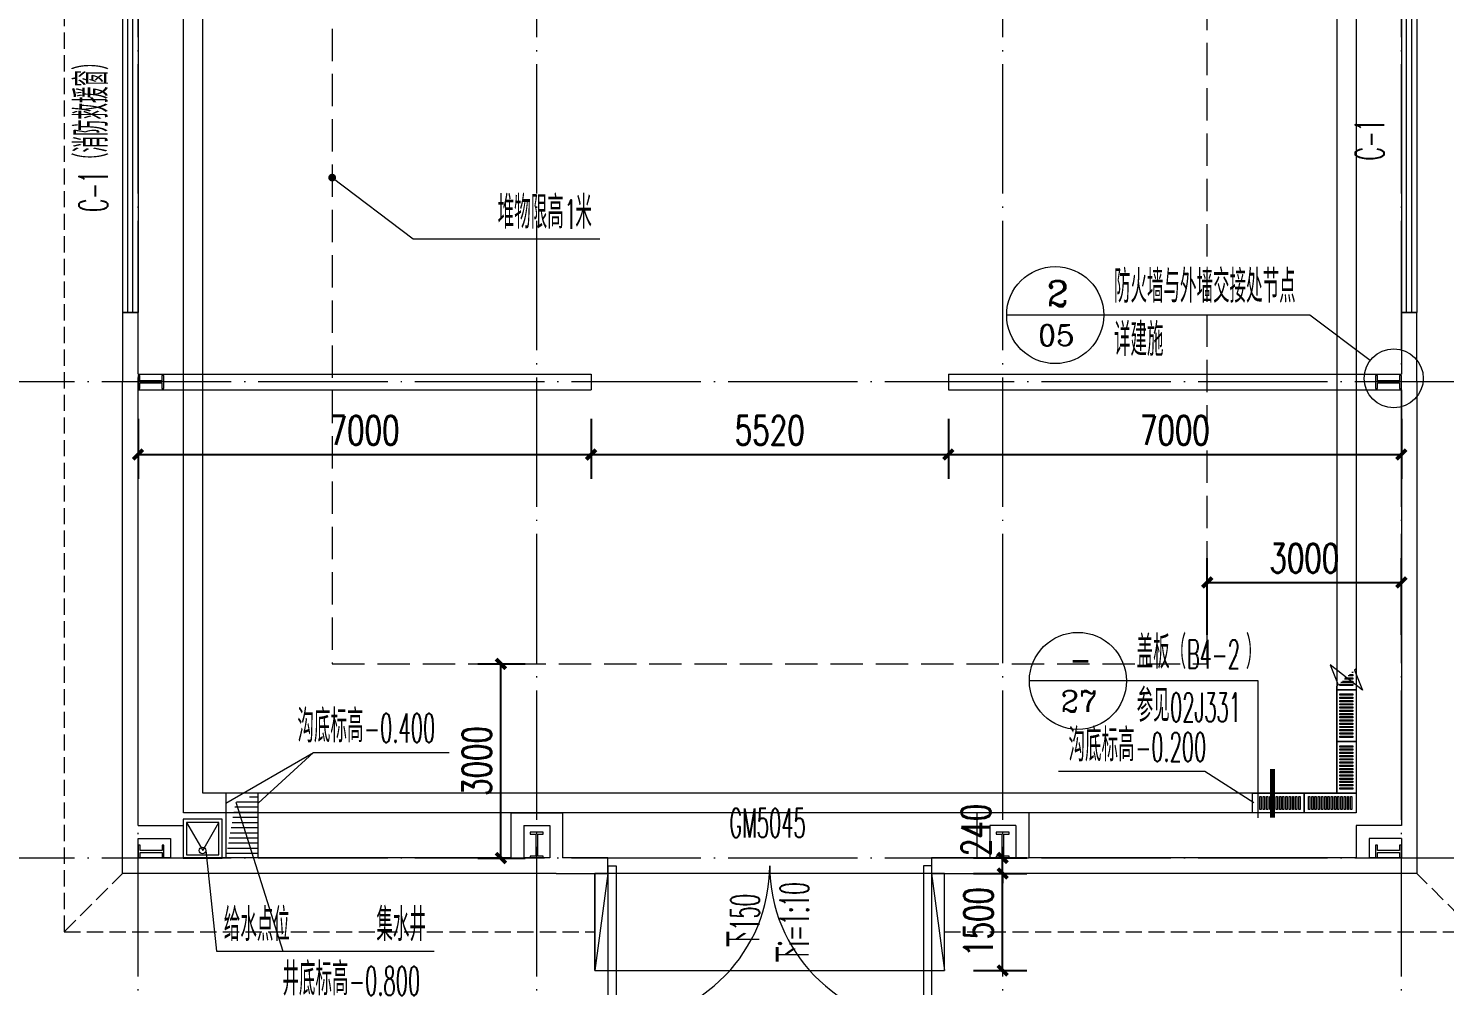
# Model space of a CAD drawing. Header units: inches. Extents: x -3733042 to -3450527, y 579159 to 997713.
# Drawn here: x -3712554 to -3690670, y 807656 to 822457 of the extents above; entities that cross this region are included whole.
import ezdxf

# ---------------------------------------------------------------- set-up
doc = ezdxf.new("R2010")
doc.units = ezdxf.units.IN
doc.header["$LTSCALE"] = 1000
doc.header["$MEASUREMENT"] = 0
doc.linetypes.add('DASH', pattern=[0.35, 0.25, -0.1])
doc.linetypes.add('DOTE', pattern=[2.42, 2, -0.2, 0.02, -0.2])
doc.layers.get('0').update_dxf_attribs({"lineweight": 18})
for name, color, linetype, lineweight in [('COLUMN', 34, 'Continuous', 18), ('DIM_IDEN', 3, 'Continuous', 18), ('DIM_LEAD', 3, 'Continuous', 18), ('DIM_SYMB', 3, 'Continuous', 18), ('DOTE', 14, 'DOTE', 18), ('GROUND', 5, 'DASH', 18), ('PUB_DIM', 3, 'Continuous', 18), ('PUB_TEXT', 7, 'Continuous', 18), ('SURFACE', 255, 'Continuous', 18), ('WALL', 6, 'Continuous', 18), ('WINDOW', 4, 'Continuous', 18), ('WINDOW_TEXT', 7, 'Continuous', 18), ('地漏雨水管', 41, 'Continuous', 18), ('填充', 8, 'Continuous', 18), ('洁具', 115, 'Continuous', 18), ('看线', 171, 'Continuous', 18)]:
    doc.layers.add(name, color=color, linetype=linetype, lineweight=lineweight)
doc.styles.add('_TCH_DIM', font='simplex.shx', dxfattribs={"width": 0.7, "bigfont": 'gbcbig.shx'})
doc.styles.add('_TCH_DIM_T3', font='simplex.shx', dxfattribs={"width": 0.705882, "bigfont": 'gbcbig.shx'})
doc.styles.add('_TCH_LABEL', font='complex.shx', dxfattribs={"bigfont": 'gbcbig.shx'})
doc.styles.add('_TCH_WINDOW', font='simplex.shx', dxfattribs={"width": 0.7, "bigfont": 'gbcbig.shx'})
doc.dimstyles.new('_TCH_ARCH&&150', dxfattribs={"dimtxt": 446.25, "dimasz": 150, "dimexe": 375, "dimexo": 450, "dimgap": 150, "dimtad": 1, "dimdec": 0, "dimzin": 0, "dimdsep": 46, "dimtxsty": '_TCH_DIM_T3', "dimblk": 'ARCHTICK', "dimcen": 0.09, "dimdle": 300, "dimclrt": 7, "dimazin": 2, "dimtfac": 1, "dimtdec": 0, "dimtix": 1, "dimtmove": 2, "dimatfit": 3, "dimfxl": 1, "dimtolj": 1, "dimarcsym": 0})

# ---------------------------------------------------------------- blocks, each defined once
blk = doc.blocks.new('A$C7B7769C5')
at = {"layer": '洁具'}
for points in [[(0, 0), (600, 0), (600, 600), (0, 600)], [(50, 50), (550, 50), (550, 550), (50, 550)]]:
    blk.add_lwpolyline(points, close=True, dxfattribs=at)
blk.add_lwpolyline([(50, 550), (300, 117), (550, 550)], dxfattribs=at)
blk.add_circle((297, 117), 50, dxfattribs=at)
blk = doc.blocks.new('_ArchTick_2')
at = {"color": 0, "linetype": 'ByBlock'}
blk.add_lwpolyline([(-0.5, -0.5, 0.4, 0.4, 0), (0.5, 0.5, 0.4, 0.4, 0)], format="xyseb", dxfattribs=at)
blk = doc.blocks.new('*X136')
at = {"layer": 'PUB_DIM', "color": 0, "lineweight": -2}
for p, q in [((-3698400, 807440), (-3698400, 806397)), ((-3697500, 807440), (-3697500, 806397)), ((-3698400, 806772), (-3698550, 806772)), ((-3698400, 806772), (-3697500, 806772)), ((-3697500, 806772), (-3697350, 806772))]:
    blk.add_line(p, q, dxfattribs=at)
at = {"layer": 'PUB_DIM', "color": 0, "lineweight": -2, "xscale": 150, "yscale": 150, "zscale": 150}
blk.add_blockref('_ArchTick_2', (-3698400, 806772), dxfattribs=at)
at = {"layer": 'PUB_DIM', "color": 0, "lineweight": -2, "xscale": 150, "yscale": 150, "zscale": 150, "rotation": 180}
blk.add_blockref('_ArchTick_2', (-3697500, 806772), dxfattribs=at)
at = {"layer": 'PUB_DIM', "color": 7, "insert": (-3697950, 807145), "char_height": 446.2, "width": 1215, "attachment_point": 5, "style": '_TCH_DIM_T3'}
blk.add_mtext('900', dxfattribs=at)
blk = doc.blocks.new('_ARCHTICK')
at = {"color": 0, "linetype": 'ByBlock', "const_width": 0.4}
blk.add_lwpolyline([(-0.5, -0.5), (0.5, 0.5)], dxfattribs=at)
blk = doc.blocks.new('*X137')
at = {"layer": 'PUB_DIM', "color": 0, "lineweight": -2}
for p, q in [((-3703800, 807440), (-3703800, 806397)), ((-3698400, 807440), (-3698400, 806397)), ((-3703800, 806772), (-3698400, 806772))]:
    blk.add_line(p, q, dxfattribs=at)
at = {"layer": 'PUB_DIM', "color": 0, "lineweight": -2, "xscale": 150, "yscale": 150, "zscale": 150, "rotation": 180}
blk.add_blockref('_ArchTick_2', (-3703800, 806772), dxfattribs=at)
at = {"layer": 'PUB_DIM', "color": 0, "lineweight": -2, "xscale": 150, "yscale": 150, "zscale": 150}
blk.add_blockref('_ArchTick_2', (-3698400, 806772), dxfattribs=at)
at = {"layer": 'PUB_DIM', "color": 7, "insert": (-3701100, 807145), "char_height": 446.2, "width": 1620, "attachment_point": 5, "style": '_TCH_DIM_T3'}
blk.add_mtext('5400', dxfattribs=at)
blk = doc.blocks.new('*X138')
at = {"layer": 'PUB_DIM', "color": 0, "lineweight": -2}
for p, q in [((-3704700, 807440), (-3704700, 806397)), ((-3703800, 807440), (-3703800, 806397)), ((-3704700, 806772), (-3704850, 806772)), ((-3704700, 806772), (-3703800, 806772)), ((-3703800, 806772), (-3703650, 806772))]:
    blk.add_line(p, q, dxfattribs=at)
at = {"layer": 'PUB_DIM', "color": 0, "lineweight": -2, "xscale": 150, "yscale": 150, "zscale": 150}
blk.add_blockref('_ArchTick_2', (-3704700, 806772), dxfattribs=at)
at = {"layer": 'PUB_DIM', "color": 0, "lineweight": -2, "xscale": 150, "yscale": 150, "zscale": 150, "rotation": 180}
blk.add_blockref('_ArchTick_2', (-3703800, 806772), dxfattribs=at)
at = {"layer": 'PUB_DIM', "color": 7, "insert": (-3704250, 807145), "char_height": 446.2, "width": 1215, "attachment_point": 5, "style": '_TCH_DIM_T3'}
blk.add_mtext('900', dxfattribs=at)
blk = doc.blocks.new('*X139')
at = {"layer": 'PUB_DIM', "color": 0, "lineweight": -2}
for p, q in [((-3697949, 809391), (-3697125, 809391)), ((-3697500, 807891), (-3697500, 809391)), ((-3697949, 807891), (-3697125, 807891))]:
    blk.add_line(p, q, dxfattribs=at)
at = {"layer": 'PUB_DIM', "color": 0, "lineweight": -2, "xscale": 150, "yscale": 150, "zscale": 150}
for p, rotation in [((-3697500, 809391), 90), ((-3697500, 807891), 270)]:
    blk.add_blockref('_ArchTick_2', p, dxfattribs=dict(at, rotation=rotation))
at = {"layer": 'PUB_DIM', "color": 7, "insert": (-3697873, 808641), "char_height": 446.2, "width": 1485, "attachment_point": 5, "rotation": 90, "style": '_TCH_DIM_T3'}
blk.add_mtext('1500', dxfattribs=at)
blk = doc.blocks.new('*X140')
at = {"layer": 'PUB_DIM', "color": 0, "lineweight": -2}
for p, q in [((-3697500, 809631), (-3697500, 809781)), ((-3697949, 809631), (-3697125, 809631)), ((-3697500, 809391), (-3697500, 809631)), ((-3697949, 809391), (-3697125, 809391)), ((-3697500, 809391), (-3697500, 809241))]:
    blk.add_line(p, q, dxfattribs=at)
at = {"layer": 'PUB_DIM', "color": 0, "lineweight": -2, "xscale": 150, "yscale": 150, "zscale": 150}
for p, rotation in [((-3697500, 809631), 270), ((-3697500, 809391), 90)]:
    blk.add_blockref('_ArchTick_2', p, dxfattribs=dict(at, rotation=rotation))
at = {"layer": 'PUB_DIM', "color": 7, "insert": (-3697912, 810064), "char_height": 446.2, "width": 1215, "attachment_point": 5, "rotation": 90, "style": '_TCH_DIM_T3'}
blk.add_mtext('240', dxfattribs=at)
blk = doc.blocks.new('*X153')
at = {"layer": 'PUB_DIM', "color": 0, "lineweight": -2}
for p, q in [((-3705611, 812630), (-3704877, 812630)), ((-3705252, 809630), (-3705252, 812630)), ((-3705611, 809630), (-3704877, 809630))]:
    blk.add_line(p, q, dxfattribs=at)
at = {"layer": 'PUB_DIM', "color": 0, "lineweight": -2, "xscale": 150, "yscale": 150, "zscale": 150}
for p, rotation in [((-3705252, 812630), 90), ((-3705252, 809630), 270)]:
    blk.add_blockref('_ArchTick_2', p, dxfattribs=dict(at, rotation=rotation))
at = {"layer": 'PUB_DIM', "color": 7, "insert": (-3705625, 811130), "char_height": 446.2, "width": 1620, "attachment_point": 5, "rotation": 90, "style": '_TCH_DIM_T3'}
blk.add_mtext('3000', dxfattribs=at)
blk = doc.blocks.new('*X154')
at = {"layer": 'PUB_DIM', "color": 0, "lineweight": -2}
for p, q in [((-3694339, 813080), (-3694339, 814266)), ((-3691339, 813080), (-3691339, 814266)), ((-3694339, 813891), (-3691339, 813891))]:
    blk.add_line(p, q, dxfattribs=at)
at = {"layer": 'PUB_DIM', "color": 0, "lineweight": -2, "xscale": 150, "yscale": 150, "zscale": 150, "rotation": 180}
blk.add_blockref('_ArchTick_2', (-3694339, 813891), dxfattribs=at)
at = {"layer": 'PUB_DIM', "color": 0, "lineweight": -2, "xscale": 150, "yscale": 150, "zscale": 150}
blk.add_blockref('_ArchTick_2', (-3691339, 813891), dxfattribs=at)
at = {"layer": 'PUB_DIM', "color": 7, "insert": (-3692839, 814264), "char_height": 446.2, "width": 1620, "attachment_point": 5, "style": '_TCH_DIM_T3'}
blk.add_mtext('3000', dxfattribs=at)
blk = doc.blocks.new('*X666')
at = {"layer": 'PUB_DIM', "color": 0, "lineweight": -2}
for p, q in [((-3710859, 816420), (-3710859, 815493)), ((-3703859, 816420), (-3703859, 815493)), ((-3710859, 815868), (-3703859, 815868))]:
    blk.add_line(p, q, dxfattribs=at)
at = {"layer": 'PUB_DIM', "color": 0, "lineweight": -2, "xscale": 150, "yscale": 150, "zscale": 150, "rotation": 180}
blk.add_blockref('_ArchTick_2', (-3710859, 815868), dxfattribs=at)
at = {"layer": 'PUB_DIM', "color": 0, "lineweight": -2, "xscale": 150, "yscale": 150, "zscale": 150}
blk.add_blockref('_ArchTick_2', (-3703859, 815868), dxfattribs=at)
at = {"layer": 'PUB_DIM', "color": 7, "insert": (-3707359, 816241), "char_height": 446.2, "width": 1665, "attachment_point": 5, "style": '_TCH_DIM_T3'}
blk.add_mtext('7000', dxfattribs=at)
blk = doc.blocks.new('*X667')
at = {"layer": 'PUB_DIM', "color": 0, "lineweight": -2}
for p, q in [((-3703859, 816420), (-3703859, 815493)), ((-3698339, 816420), (-3698339, 815493)), ((-3703859, 815868), (-3698339, 815868))]:
    blk.add_line(p, q, dxfattribs=at)
at = {"layer": 'PUB_DIM', "color": 0, "lineweight": -2, "xscale": 150, "yscale": 150, "zscale": 150, "rotation": 180}
blk.add_blockref('_ArchTick_2', (-3703859, 815868), dxfattribs=at)
at = {"layer": 'PUB_DIM', "color": 0, "lineweight": -2, "xscale": 150, "yscale": 150, "zscale": 150}
blk.add_blockref('_ArchTick_2', (-3698339, 815868), dxfattribs=at)
at = {"layer": 'PUB_DIM', "color": 7, "insert": (-3701099, 816241), "char_height": 446.2, "width": 1575, "attachment_point": 5, "style": '_TCH_DIM_T3'}
blk.add_mtext('5520', dxfattribs=at)
blk = doc.blocks.new('*X668')
at = {"layer": 'PUB_DIM', "color": 0, "lineweight": -2}
for p, q in [((-3698339, 816420), (-3698339, 815493)), ((-3691339, 816420), (-3691339, 815493)), ((-3698339, 815868), (-3691339, 815868))]:
    blk.add_line(p, q, dxfattribs=at)
at = {"layer": 'PUB_DIM', "color": 0, "lineweight": -2, "xscale": 150, "yscale": 150, "zscale": 150, "rotation": 180}
blk.add_blockref('_ArchTick_2', (-3698339, 815868), dxfattribs=at)
at = {"layer": 'PUB_DIM', "color": 0, "lineweight": -2, "xscale": 150, "yscale": 150, "zscale": 150}
blk.add_blockref('_ArchTick_2', (-3691339, 815868), dxfattribs=at)
at = {"layer": 'PUB_DIM', "color": 7, "insert": (-3694839, 816241), "char_height": 446.2, "width": 1665, "attachment_point": 5, "style": '_TCH_DIM_T3'}
blk.add_mtext('7000', dxfattribs=at)
blk = doc.blocks.new('$DorLib2D$00000002')
for p, q in [((-0.5, 0), (-0.5, 0.4875)), ((-0.475, 0.4875), (-0.5, 0.4875)), ((-0.475, 0), (-0.475, 0.4875)), ((0.475, 0), (0.475, 0.4875)), ((0.475, 0.4875), (0.5, 0.4875)), ((0.5, 0), (0.5, 0.4875)), ((-0.5, 0), (-0.475, 0)), ((0.5, 0), (0.475, 0))]:
    blk.add_line(p, q)
at = {"lineweight": 13}
for centre, start, end in [((-0.4875, 0), 0, 88.5307), ((0.4875, 0), 91.4693, 180)]:
    blk.add_arc(centre, 0.4875, start, end, dxfattribs=at)
blk = doc.blocks.new('$WINLIB2D$00000001')
at = {"color": 0}
for points in [[(-0.5, 0.5), (-0.5, -0.5)], [(-0.5, 0.5), (0.5, 0.5)], [(0.5, -0.5), (0.5, 0.5)], [(0.5, 0.1667), (-0.5, 0.1667)], [(0.5, -0.1667), (-0.5, -0.1667)], [(-0.5, -0.5), (0.5, -0.5)]]:
    blk.add_lwpolyline(points, dxfattribs=at)

msp = doc.modelspace()

# ---------------------------------------------------------------- hatches: boundary and pattern name
at = {"layer": '地漏雨水管'}
h = msp.add_hatch(dxfattribs=at)
h.set_pattern_fill('ANSI31', color=256, style=0, pattern_type=0)
h.set_pattern_definition([(180, (0, 0), (-7e-14, -79.375), [])])
h.paths.add_polyline_path([(-3709003.2, 809640.1), (-3709503.2, 809640.1), (-3709350.3, 810493.6), (-3709003.2, 810630.1)], flags=0)

# ---------------------------------------------------------------- linework, layer by layer
at = {"layer": 'COLUMN'}
for p, q in [((-3710829.6, 817090.1), (-3710859.6, 817090.1)), ((-3710859.6, 817090.1), (-3710859.6, 816890.1)), ((-3710829.6, 817005.1), (-3710829.6, 817090.1)), ((-3710489.6, 817005.1), (-3710829.6, 817005.1)), ((-3710829.6, 816890.1), (-3710829.6, 816975.1)), ((-3710829.6, 816975.1), (-3710489.6, 816975.1)), ((-3710459.6, 817090.1), (-3710489.6, 817090.1)), ((-3710489.6, 817090.1), (-3710489.6, 817005.1)), ((-3710489.6, 816975.1), (-3710489.6, 816890.1)), ((-3710459.6, 816890.1), (-3710459.6, 817090.1)), ((-3691709.6, 817090.1), (-3691739.6, 817090.1)), ((-3691739.6, 817090.1), (-3691739.6, 816890.1)), ((-3691709.6, 817005.1), (-3691709.6, 817090.1)), ((-3691369.6, 817005.1), (-3691709.6, 817005.1)), ((-3691709.6, 816890.1), (-3691709.6, 816975.1)), ((-3691709.6, 816975.1), (-3691369.6, 816975.1)), ((-3691339.6, 817090.1), (-3691369.6, 817090.1)), ((-3691369.6, 817090.1), (-3691369.6, 817005.1)), ((-3691369.6, 816975.1), (-3691369.6, 816890.1)), ((-3691339.6, 816890.1), (-3691339.6, 817090.1)), ((-3710859.6, 816890.1), (-3710829.6, 816890.1)), ((-3710489.6, 816890.1), (-3710459.6, 816890.1)), ((-3691739.6, 816890.1), (-3691709.6, 816890.1)), ((-3691369.6, 816890.1), (-3691339.6, 816890.1)), ((-3704598.9, 810030.8), (-3704798.9, 810030.8)), ((-3704798.9, 810030.8), (-3704798.9, 810000.8)), ((-3704798.9, 810000.8), (-3704713.9, 810000.8)), ((-3704713.9, 810000.8), (-3704713.9, 809660.8)), ((-3704683.9, 809660.8), (-3704683.9, 810000.8)), ((-3704683.9, 810000.8), (-3704598.9, 810000.8)), ((-3704598.9, 810000.8), (-3704598.9, 810030.8)), ((-3697598.1, 810030.8), (-3697598.1, 810000.8)), ((-3697398.1, 810030.8), (-3697598.1, 810030.8)), ((-3697598.1, 810000.8), (-3697513.1, 810000.8)), ((-3697513.1, 810000.8), (-3697513.1, 809660.8)), ((-3697483.1, 809660.8), (-3697483.1, 810000.8)), ((-3697483.1, 810000.8), (-3697398.1, 810000.8)), ((-3697398.1, 810000.8), (-3697398.1, 810030.8)), ((-3710828.9, 809830.8), (-3710858.9, 809830.8)), ((-3710858.9, 809830.8), (-3710858.9, 809630.8)), ((-3710828.9, 809745.8), (-3710828.9, 809830.8)), ((-3710488.9, 809745.8), (-3710828.9, 809745.8)), ((-3710828.9, 809630.8), (-3710828.9, 809715.8)), ((-3710828.9, 809715.8), (-3710488.9, 809715.8)), ((-3710458.9, 809830.8), (-3710488.9, 809830.8)), ((-3710488.9, 809830.8), (-3710488.9, 809745.8)), ((-3710488.9, 809715.8), (-3710488.9, 809630.8)), ((-3710458.9, 809630.8), (-3710458.9, 809830.8)), ((-3691738.9, 809830.8), (-3691738.9, 809630.8)), ((-3691708.9, 809830.8), (-3691738.9, 809830.8)), ((-3691708.9, 809745.8), (-3691708.9, 809830.8)), ((-3691368.9, 809745.8), (-3691708.9, 809745.8)), ((-3691708.9, 809630.8), (-3691708.9, 809715.8)), ((-3691708.9, 809715.8), (-3691368.9, 809715.8)), ((-3691338.9, 809830.8), (-3691368.9, 809830.8)), ((-3691368.9, 809830.8), (-3691368.9, 809745.8)), ((-3691368.9, 809715.8), (-3691368.9, 809630.8)), ((-3691338.9, 809630.8), (-3691338.9, 809830.8)), ((-3710858.9, 809630.8), (-3710828.9, 809630.8)), ((-3710488.9, 809630.8), (-3710458.9, 809630.8)), ((-3704713.9, 809660.8), (-3704798.9, 809660.8)), ((-3704798.9, 809660.8), (-3704798.9, 809630.8)), ((-3704798.9, 809630.8), (-3704598.9, 809630.8)), ((-3704598.9, 809660.8), (-3704683.9, 809660.8)), ((-3704598.9, 809630.8), (-3704598.9, 809660.8)), ((-3697513.1, 809660.8), (-3697598.1, 809660.8)), ((-3697598.1, 809660.8), (-3697598.1, 809630.8)), ((-3697598.1, 809630.8), (-3697398.1, 809630.8)), ((-3697398.1, 809660.8), (-3697483.1, 809660.8)), ((-3697398.1, 809630.8), (-3697398.1, 809660.8)), ((-3691738.9, 809630.8), (-3691708.9, 809630.8)), ((-3691368.9, 809630.8), (-3691338.9, 809630.8))]:
    msp.add_line(p, q, dxfattribs=at)
at = {"layer": 'DIM_IDEN'}
for p, q in [((-3695937.9, 818023.5), (-3697437.9, 818023.5)), ((-3692754.2, 818023.5), (-3695937.9, 818023.5)), ((-3691822, 817320.2), (-3692754.2, 818023.5)), ((-3695586.8, 812368.1), (-3697086.8, 812368.1)), ((-3693554.2, 812368.1), (-3695586.8, 812368.1)), ((-3693554.2, 810253.8), (-3693554.2, 812368.1))]:
    msp.add_line(p, q, dxfattribs=at)
msp.add_lwpolyline([(-3693329.2, 810253.8, 75, 75, 0), (-3693329.2, 811003.8, 75, 75, 0)], format="xyseb", dxfattribs=at)
for centre, radius in [((-3696687.9, 818023.5), 750), ((-3691457.4, 817045.1), 456.7), ((-3696336.8, 812368.1), 750)]:
    msp.add_circle(centre, radius, dxfattribs=at)
at = {"layer": 'DIM_LEAD'}
for p, q in [((-3707859.6, 820148.4), (-3706607.7, 819201.8)), ((-3706607.7, 819201.8), (-3703725.9, 819201.8)), ((-3709503.2, 810480.1), (-3708148.7, 811259.4)), ((-3709003.2, 810480.1), (-3708148.7, 811259.4)), ((-3708148.7, 811259.4), (-3706052.2, 811259.4)), ((-3694375.9, 810965.6), (-3696639.6, 810965.6)), ((-3693620.1, 810480.8), (-3694375.9, 810965.6)), ((-3709350.3, 810493.6), (-3708621.1, 808189.5)), ((-3709812.9, 809746.9), (-3709645.1, 808189.5)), ((-3709645.1, 808189.5), (-3708375.5, 808189.5)), ((-3708621.1, 808189.5), (-3706283.9, 808189.5))]:
    msp.add_line(p, q, dxfattribs=at)
msp.add_lwpolyline([(-3707883.5, 820166.5, 60, 60, 1), (-3707835.6, 820130.3, 60, 60, 1)], format="xyseb", close=True, dxfattribs=at)
at = {"layer": 'DIM_SYMB'}
msp.add_lwpolyline([(-3701098.9, 809390.1, 0, 0, 0), (-3701098.9, 808340.1, 120, 0, 0), (-3701098.9, 807890.1, 0, 0, 0)], format="xyseb", dxfattribs=at)
at = {"layer": 'DOTE'}
for p, q in [((-3710859.6, 805380.6), (-3710859.6, 865343.1)), ((-3704699.6, 805380.6), (-3704699.6, 865343.1)), ((-3697499.6, 805380.6), (-3697499.6, 865343.1)), ((-3691339.6, 805380.6), (-3691339.6, 865343.1)), ((-3690060.9, 816990.1), (-3713856.5, 816990.1)), ((-3690060.9, 809630.1), (-3713856.5, 809630.1))]:
    msp.add_line(p, q, dxfattribs=at)
at = {"layer": 'GROUND'}
for points in [[(-3703798.9, 862290.8), (-3711998.9, 862290.8), (-3711998.9, 808490.8), (-3703798.9, 808490.8)], [(-3698398.9, 808490.8), (-3690198.9, 808490.1), (-3690198.9, 862290.8), (-3698398.9, 862290.8)], [(-3711998.9, 808490.8), (-3711098.9, 809390.8)], [(-3690198.9, 808490.1), (-3691098.9, 809390.8)]]:
    msp.add_lwpolyline(points, dxfattribs=at)
at = {"layer": 'SURFACE', "linetype": 'DASH', "ltscale": 2}
msp.add_lwpolyline([(-3707859.6, 812630.1), (-3694338.9, 812630.1), (-3694338.9, 858150.8), (-3707859.6, 858150.8)], close=True, dxfattribs=at)
at = {"layer": 'WALL'}
for p, q in [((-3710858.9, 818065.5), (-3711098.9, 818065.5)), ((-3711098.9, 818065.5), (-3711098.9, 816990.1)), ((-3710858.9, 817110.1), (-3710858.9, 818065.5)), ((-3691098.9, 818065.5), (-3691338.9, 818065.5)), ((-3691338.9, 818065.5), (-3691338.9, 817110.1)), ((-3691098.9, 816990.1), (-3691098.9, 818065.5)), ((-3711098.9, 810030.8), (-3711098.9, 816990.1)), ((-3710858.9, 817110.1), (-3703858.9, 817110.1)), ((-3703858.9, 817110.1), (-3703858.9, 816870.1)), ((-3698338.9, 817110.1), (-3691338.9, 817110.1)), ((-3698338.9, 817110.1), (-3698338.9, 816870.1)), ((-3691098.9, 816990.1), (-3691098.9, 810030.8)), ((-3710858.9, 816870.1), (-3703858.9, 816870.1)), ((-3710858.9, 810130.8), (-3710858.9, 816870.1)), ((-3698338.9, 816870.1), (-3691338.9, 816870.1)), ((-3691338.9, 816870.1), (-3691338.9, 810130.8)), ((-3705100.2, 810330.8), (-3705100.2, 809630.8)), ((-3705100.2, 810330.8), (-3704298.9, 810330.8)), ((-3704298.9, 810330.8), (-3704298.9, 809630.8)), ((-3697898.9, 810330.8), (-3697898.9, 809630.8)), ((-3697097.6, 810330.8), (-3697898.9, 810330.8)), ((-3697097.6, 810330.8), (-3697097.6, 809630.8)), ((-3711098.9, 809390.8), (-3711098.9, 810030.8)), ((-3710858.9, 810130.8), (-3710159.6, 810130.8)), ((-3710159.6, 810130.8), (-3710159.6, 809630.8)), ((-3704900.2, 810130.8), (-3704900.2, 809630.8)), ((-3704900.2, 810130.8), (-3704498.9, 810130.8)), ((-3704498.9, 810130.8), (-3704498.9, 809630.8)), ((-3697698.9, 810130.8), (-3697698.9, 809630.8)), ((-3697297.6, 810130.8), (-3697698.9, 810130.8)), ((-3697297.6, 810130.8), (-3697297.6, 809630.8)), ((-3691338.9, 810130.8), (-3692038.3, 810130.8)), ((-3692038.3, 810130.8), (-3692038.3, 809630.8)), ((-3691098.9, 810030.8), (-3691098.9, 809390.8)), ((-3710858.9, 809630.8), (-3710858.9, 809930.8)), ((-3710858.9, 809930.8), (-3710359.6, 809930.8)), ((-3710359.6, 809930.8), (-3710359.6, 809630.8)), ((-3691338.9, 809930.8), (-3691838.3, 809930.8)), ((-3691838.3, 809930.8), (-3691838.3, 809630.8)), ((-3691338.9, 809930.8), (-3691338.9, 809630.8)), ((-3710359.6, 809630.8), (-3710858.9, 809630.8)), ((-3705100.2, 809630.8), (-3710159.6, 809630.8)), ((-3704498.9, 809630.8), (-3704900.2, 809630.8)), ((-3703598.9, 809630.8), (-3704298.9, 809630.8)), ((-3703598.9, 809390.8), (-3703598.9, 809630.8)), ((-3697898.9, 809630.8), (-3698598.9, 809630.8)), ((-3698598.9, 809630.8), (-3698598.9, 809390.8)), ((-3697297.6, 809630.8), (-3697698.9, 809630.8)), ((-3692038.3, 809630.8), (-3697097.6, 809630.8)), ((-3691338.9, 809630.8), (-3691838.3, 809630.8)), ((-3710259.6, 809390.8), (-3711098.9, 809390.8)), ((-3705000.2, 809390.8), (-3710259.6, 809390.8)), ((-3704398.9, 809390.8), (-3705000.2, 809390.8)), ((-3704398.9, 809390.8), (-3703598.9, 809390.8)), ((-3698598.9, 809390.8), (-3697798.9, 809390.8)), ((-3697197.6, 809390.8), (-3697798.9, 809390.8)), ((-3691938.3, 809390.8), (-3697197.6, 809390.8)), ((-3691098.9, 809390.8), (-3691938.3, 809390.8))]:
    msp.add_line(p, q, dxfattribs=at)
at = {"layer": 'WINDOW'}
msp.add_line((-3698598.9, 809390.8), (-3703598.9, 809390.8), dxfattribs=at)
at = {"layer": '地漏雨水管'}
for points in [[(-3710158.9, 860450.8), (-3692038.9, 860450.8), (-3692038.9, 810330.8), (-3710158.9, 810330.8)], [(-3709858.9, 860150.8), (-3692338.9, 860150.8), (-3692338.9, 810630.8), (-3709858.9, 810630.8)], [(-3709503.2, 810630.1), (-3709503.2, 809640.1), (-3709003.2, 809640.1), (-3709003.2, 810630.1)]]:
    msp.add_lwpolyline(points, close=True, dxfattribs=at)
at = {"layer": '填充'}
for points in [[(-3692038.9, 812555.3), (-3692063.2, 812533.6), (-3691938.5, 812222.4), (-3692441.5, 812617.6), (-3692314.6, 812308.4), (-3692338.9, 812286.7)], [(-3692038.9, 812555.3), (-3692038.9, 812230.8), (-3692338.9, 812230.8), (-3692338.9, 812286.7)], [(-3692250.6, 812365.8), (-3692088.9, 812365.8), (-3692088.9, 812345.7), (-3692273.1, 812345.7)], [(-3692215.4, 812415.8), (-3692088.9, 812415.8), (-3692088.9, 812395.7), (-3692217.2, 812395.7)], [(-3692138.9, 812465.8), (-3692088.9, 812465.8), (-3692088.9, 812445.7), (-3692161.4, 812445.7)], [(-3692088.9, 812510.6), (-3692088.9, 812495.7), (-3692105.6, 812495.7)]]:
    msp.add_lwpolyline(points, dxfattribs=at)
for points in [[(-3692338.9, 811930.8), (-3692338.9, 812230.8), (-3692038.9, 812230.8), (-3692038.9, 811430.8), (-3692338.9, 811430.8)], [(-3692088.9, 812315.8), (-3692088.9, 812295.7), (-3692288.9, 812295.7), (-3692288.9, 812315.8)], [(-3692088.9, 812165.8), (-3692088.9, 812145.7), (-3692288.9, 812145.7), (-3692288.9, 812165.8)], [(-3692088.9, 812115.8), (-3692088.9, 812095.7), (-3692288.9, 812095.7), (-3692288.9, 812115.8)], [(-3692088.9, 812065.8), (-3692088.9, 812045.7), (-3692288.9, 812045.7), (-3692288.9, 812065.8)], [(-3692088.9, 812015.8), (-3692088.9, 811995.7), (-3692288.9, 811995.7), (-3692288.9, 812015.8)], [(-3692088.9, 811965.8), (-3692088.9, 811945.7), (-3692288.9, 811945.7), (-3692288.9, 811965.8)], [(-3692088.9, 811915.8), (-3692088.9, 811895.7), (-3692288.9, 811895.7), (-3692288.9, 811915.8)], [(-3692088.9, 811865.8), (-3692088.9, 811845.7), (-3692288.9, 811845.7), (-3692288.9, 811865.8)], [(-3692088.9, 811815.8), (-3692088.9, 811795.7), (-3692288.9, 811795.7), (-3692288.9, 811815.8)], [(-3692088.9, 811765.8), (-3692088.9, 811745.7), (-3692288.9, 811745.7), (-3692288.9, 811765.8)], [(-3692088.9, 811715.8), (-3692088.9, 811695.7), (-3692288.9, 811695.7), (-3692288.9, 811715.8)], [(-3692088.9, 811665.8), (-3692088.9, 811645.7), (-3692288.9, 811645.7), (-3692288.9, 811665.8)], [(-3692088.9, 811615.8), (-3692088.9, 811595.7), (-3692288.9, 811595.7), (-3692288.9, 811615.8)], [(-3692088.9, 811565.8), (-3692088.9, 811545.7), (-3692288.9, 811545.7), (-3692288.9, 811565.8)], [(-3692088.9, 811515.8), (-3692088.9, 811495.7), (-3692288.9, 811495.7), (-3692288.9, 811515.8)], [(-3692338.9, 811130.8), (-3692338.9, 811430.8), (-3692038.9, 811430.8), (-3692038.9, 810630.8), (-3692338.9, 810630.8)], [(-3692088.9, 811365.8), (-3692088.9, 811345.7), (-3692288.9, 811345.7), (-3692288.9, 811365.8)], [(-3692088.9, 811315.8), (-3692088.9, 811295.7), (-3692288.9, 811295.7), (-3692288.9, 811315.8)], [(-3692088.9, 811265.8), (-3692088.9, 811245.7), (-3692288.9, 811245.7), (-3692288.9, 811265.8)], [(-3692088.9, 811215.8), (-3692088.9, 811195.7), (-3692288.9, 811195.7), (-3692288.9, 811215.8)], [(-3692088.9, 811165.8), (-3692088.9, 811145.7), (-3692288.9, 811145.7), (-3692288.9, 811165.8)], [(-3692088.9, 811115.8), (-3692088.9, 811095.7), (-3692288.9, 811095.7), (-3692288.9, 811115.8)], [(-3692088.9, 811065.8), (-3692088.9, 811045.7), (-3692288.9, 811045.7), (-3692288.9, 811065.8)], [(-3692088.9, 811015.8), (-3692088.9, 810995.7), (-3692288.9, 810995.7), (-3692288.9, 811015.8)], [(-3692088.9, 810965.8), (-3692088.9, 810945.7), (-3692288.9, 810945.7), (-3692288.9, 810965.8)], [(-3692088.9, 810915.8), (-3692088.9, 810895.7), (-3692288.9, 810895.7), (-3692288.9, 810915.8)], [(-3692088.9, 810865.8), (-3692088.9, 810845.7), (-3692288.9, 810845.7), (-3692288.9, 810865.8)], [(-3692088.9, 810815.8), (-3692088.9, 810795.7), (-3692288.9, 810795.7), (-3692288.9, 810815.8)], [(-3693138.9, 810630.8), (-3692838.9, 810630.8), (-3692838.9, 810330.8), (-3693638.9, 810330.8), (-3693638.9, 810630.8)], [(-3692338.9, 810630.8), (-3692038.9, 810630.8), (-3692038.9, 810330.8), (-3692838.9, 810330.8), (-3692838.9, 810630.8)], [(-3692088.9, 810765.8), (-3692088.9, 810745.7), (-3692288.9, 810745.7), (-3692288.9, 810765.8)], [(-3692088.9, 810715.8), (-3692088.9, 810695.7), (-3692288.9, 810695.7), (-3692288.9, 810715.8)], [(-3693503.9, 810380.8), (-3693524, 810380.8), (-3693524, 810580.8), (-3693503.9, 810580.8)], [(-3693453.9, 810380.8), (-3693474, 810380.8), (-3693474, 810580.8), (-3693453.9, 810580.8)], [(-3693403.9, 810380.8), (-3693424, 810380.8), (-3693424, 810580.8), (-3693403.9, 810580.8)], [(-3693353.9, 810380.8), (-3693374, 810380.8), (-3693374, 810580.8), (-3693353.9, 810580.8)], [(-3693303.9, 810380.8), (-3693324, 810380.8), (-3693324, 810580.8), (-3693303.9, 810580.8)], [(-3693253.9, 810380.8), (-3693274, 810380.8), (-3693274, 810580.8), (-3693253.9, 810580.8)], [(-3693203.9, 810380.8), (-3693224, 810380.8), (-3693224, 810580.8), (-3693203.9, 810580.8)], [(-3693153.9, 810380.8), (-3693174, 810380.8), (-3693174, 810580.8), (-3693153.9, 810580.8)], [(-3693103.9, 810380.8), (-3693124, 810380.8), (-3693124, 810580.8), (-3693103.9, 810580.8)], [(-3693053.9, 810380.8), (-3693074, 810380.8), (-3693074, 810580.8), (-3693053.9, 810580.8)], [(-3693003.9, 810380.8), (-3693024, 810380.8), (-3693024, 810580.8), (-3693003.9, 810580.8)], [(-3692953.9, 810380.8), (-3692974, 810380.8), (-3692974, 810580.8), (-3692953.9, 810580.8)], [(-3692903.9, 810380.8), (-3692924, 810380.8), (-3692924, 810580.8), (-3692903.9, 810580.8)], [(-3692753.9, 810380.8), (-3692774, 810380.8), (-3692774, 810580.8), (-3692753.9, 810580.8)], [(-3692703.9, 810380.8), (-3692724, 810380.8), (-3692724, 810580.8), (-3692703.9, 810580.8)], [(-3692653.9, 810380.8), (-3692674, 810380.8), (-3692674, 810580.8), (-3692653.9, 810580.8)], [(-3692603.9, 810380.8), (-3692624, 810380.8), (-3692624, 810580.8), (-3692603.9, 810580.8)], [(-3692553.9, 810380.8), (-3692574, 810380.8), (-3692574, 810580.8), (-3692553.9, 810580.8)], [(-3692503.9, 810380.8), (-3692524, 810380.8), (-3692524, 810580.8), (-3692503.9, 810580.8)], [(-3692453.9, 810380.8), (-3692474, 810380.8), (-3692474, 810580.8), (-3692453.9, 810580.8)], [(-3692403.9, 810380.8), (-3692424, 810380.8), (-3692424, 810580.8), (-3692403.9, 810580.8)], [(-3692353.9, 810380.8), (-3692374, 810380.8), (-3692374, 810580.8), (-3692353.9, 810580.8)], [(-3692303.9, 810380.8), (-3692324, 810380.8), (-3692324, 810580.8), (-3692303.9, 810580.8)], [(-3692253.9, 810380.8), (-3692274, 810380.8), (-3692274, 810580.8), (-3692253.9, 810580.8)], [(-3692203.9, 810380.8), (-3692224, 810380.8), (-3692224, 810580.8), (-3692203.9, 810580.8)], [(-3692153.9, 810380.8), (-3692174, 810380.8), (-3692174, 810580.8), (-3692153.9, 810580.8)], [(-3692103.9, 810380.8), (-3692124, 810380.8), (-3692124, 810580.8), (-3692103.9, 810580.8)]]:
    msp.add_lwpolyline(points, close=True, dxfattribs=at)
at = {"layer": '看线'}
for points in [[(-3703798.9, 807890.1), (-3703798.9, 809390.1), (-3703598.9, 809390.1)], [(-3703798.9, 807890.1), (-3698398.9, 807890.1), (-3698398.9, 809390.1), (-3703798.9, 809390.1)], [(-3698398.9, 807890.1), (-3698398.9, 809390.1), (-3698598.9, 809390.1)]]:
    msp.add_lwpolyline(points, close=True, dxfattribs=at)

# ---------------------------------------------------------------- block references
msp.add_blockref('A$C7B7769C5', (-3710159.6, 809630.1))
at = {"layer": 'WINDOW', "xscale": -5250, "yscale": -240, "zscale": -5250, "rotation": 90}
msp.add_blockref('$WINLIB2D$00000001', (-3710978.9, 820690.5), dxfattribs=at)
at = {"layer": 'WINDOW'}
ref = msp.add_blockref('$WINLIB2D$00000001', (-3691218.9, 820690.5), dxfattribs=dict(at, xscale=5250, yscale=240, zscale=5250, rotation=270))
ref.add_attrib('A', 'C-1', (-3691605.6, 820417.5), dxfattribs={"layer": 'WINDOW_TEXT', "height": 446.25, "rotation": 90, "style": '_TCH_WINDOW', "width": 0.494118})
ref = msp.add_blockref('$DorLib2D$00000002', (-3701098.9, 809510.8), dxfattribs=dict(at, xscale=5000, yscale=5000, zscale=5000, rotation=180))
ref.add_attrib('A', 'GM5045', (-3701723.7, 809946.9), dxfattribs={"layer": 'WINDOW_TEXT', "height": 446.25, "style": '_TCH_WINDOW', "width": 0.494118})

# ---------------------------------------------------------------- texts
at = {"layer": 'PUB_TEXT'}
for s, height, style, width, p in [('堆物限高', 506.38, '_TCH_DIM', 0.7, (-3705302.5, 819359.3)), ('1', 446.2, '_TCH_DIM', 0.494118, (-3704270.4, 819359.3)), ('米', 506.4, '_TCH_DIM', 0.7, (-3704102.4, 819359.3)), ('防火墙与外墙交接处节点', 506.383, '_TCH_DIM', 0.7, (-3695780.4, 818214.5)), ('详建施', 506.38, '_TCH_DIM', 0.7, (-3695780.4, 817391.3)), ('盖板（', 506.38, '_TCH_DIM', 0.7, (-3695429.3, 812559.1)), ('B4-2', 446.25, '_TCH_DIM', 0.494118, (-3694655.3, 812559.1)), ('）', 506.4, '_TCH_DIM', 0.7, (-3693741.8, 812559.1)), ('-', 391.5, '_TCH_LABEL', 0.777778, (-3696467.4, 812506.9)), ('参见', 506.38, '_TCH_DIM', 0.7, (-3695429.3, 811735.9)), ('02J331', 446.25, '_TCH_DIM', 0.494118, (-3694913.3, 811735.9)), ('沟底标高', 506.38, '_TCH_DIM', 0.7, (-3708396.8, 811416.9)), ('-0.400', 446.25, '_TCH_DIM', 0.494118, (-3707364.7, 811416.9)), ('沟底标高', 506.38, '_TCH_DIM', 0.7, (-3696482.1, 811123.1)), ('-0.200', 446.25, '_TCH_DIM', 0.494118, (-3695449.9, 811123.1)), ('给水点位', 506.38, '_TCH_DIM', 0.7, (-3709533.8, 808347)), ('集水井', 506.38, '_TCH_DIM', 0.7, (-3707176.4, 808347)), ('井底标高', 506.38, '_TCH_DIM', 0.7, (-3708628.5, 807507)), ('-0.800', 446.25, '_TCH_DIM', 0.494118, (-3707596.4, 807507))]:
    msp.add_text(s, height=height, dxfattribs=dict(at, style=style, width=width)).set_placement(p)
at = {"layer": 'PUB_TEXT', "style": '_TCH_LABEL'}
for s, height, p in [('2', 391.5, (-3696818.4, 818162.4)), ('05', 329.48, (-3696954.6, 817545.5)), ('27', 329.48, (-3696603.6, 811890))]:
    msp.add_text(s, height=height, dxfattribs=at).set_placement(p)
at = {"layer": 'PUB_TEXT', "style": '_TCH_DIM'}
for s, height, width, p in [('i=1:10', 446.25, 0.494118, (-3700494.6, 808270.4)), ('150', 446.25, 0.494118, (-3701256.4, 808506.7)), ('下', 506.4, 0.7, (-3701256.4, 808248.6)), ('下', 506.4, 0.7, (-3700494.6, 808012.4))]:
    msp.add_text(s, height=height, rotation=90, dxfattribs=dict(at, width=width)).set_placement(p)
at = {"layer": 'WINDOW_TEXT', "style": '_TCH_WINDOW'}
for s, height, width, p in [('（消防救援窗）', 506.38, 0.7, (-3711326.3, 820281.5)), ('C-1', 446.25, 0.494118, (-3711326.3, 819620))]:
    msp.add_text(s, height=height, rotation=90, dxfattribs=dict(at, width=width)).set_placement(p)

# ---------------------------------------------------------------- dimensions: what is measured, and where the dimension line sits
at = {"layer": 'PUB_DIM'}
for base, p1, p2, picture, middle in [((-3703858.9, 815867.9), (-3710858.9, 816870.1), (-3703858.9, 816870.1), '*X666', (-3707358.9, 816241)), ((-3698338.9, 815867.9), (-3703858.9, 816870.1), (-3698338.9, 816870.1), '*X667', (-3701098.9, 816241)), ((-3691338.9, 815867.9), (-3698338.9, 816870.1), (-3691338.9, 816870.1), '*X668', (-3694838.9, 816241)), ((-3691338.9, 813890.7), (-3694338.9, 812630.1), (-3691338.9, 812630.1), '*X154', (-3692838.9, 814263.8))]:
    dim = msp.add_linear_dim(base=base, p1=p1, p2=p2, dimstyle='_TCH_ARCH&&150', override={"dimsah": 1, "dimtzin": 0}, dxfattribs=at)
    dim.commit()
    dim.dimension.update_dxf_attribs({"geometry": picture, "text_midpoint": middle})
for base, p1, p2, angle, picture, middle in [((-3705252.3, 812630.1), (-3706060.9, 809630.1), (-3706060.9, 812630.1), 90, '*X153', (-3705625.4, 811130.1)), ((-3697499.6, 809390.8), (-3698398.9, 807891.1), (-3698398.9, 809390.8), 90, '*X139', (-3697872.7, 808641)), ((-3703799.9, 806772.3), (-3704699.6, 807890.1), (-3703799.9, 807890.1), 0, '*X138', (-3704249.7, 807145.5)), ((-3698399.9, 806772.3), (-3703799.9, 807890.1), (-3698399.9, 807890.1), 0, '*X137', (-3701099.9, 807145.5)), ((-3697499.6, 806772.3), (-3698399.9, 807890.1), (-3697499.6, 807890.1), 0, '*X136', (-3697949.7, 807145.5))]:
    dim = msp.add_linear_dim(base=base, p1=p1, p2=p2, angle=angle, dimstyle='_TCH_ARCH&&150', override={"dimsah": 1, "dimtzin": 0}, dxfattribs=at)
    dim.commit()
    dim.dimension.update_dxf_attribs({"geometry": picture, "text_midpoint": middle})
dim = msp.add_linear_dim(base=(-3697499.6, 809630.8), p1=(-3698398.9, 809390.8), p2=(-3698398.9, 809630.8), angle=90, dimstyle='_TCH_ARCH&&150', override={"dimsah": 1, "dimtzin": 0}, dxfattribs=at)
dim.commit()
dim.dimension.update_dxf_attribs({"geometry": '*X140', "text_midpoint": (-3697912.1, 810064.3), "dimtype": 160})

doc.saveas('drawing.dxf')
